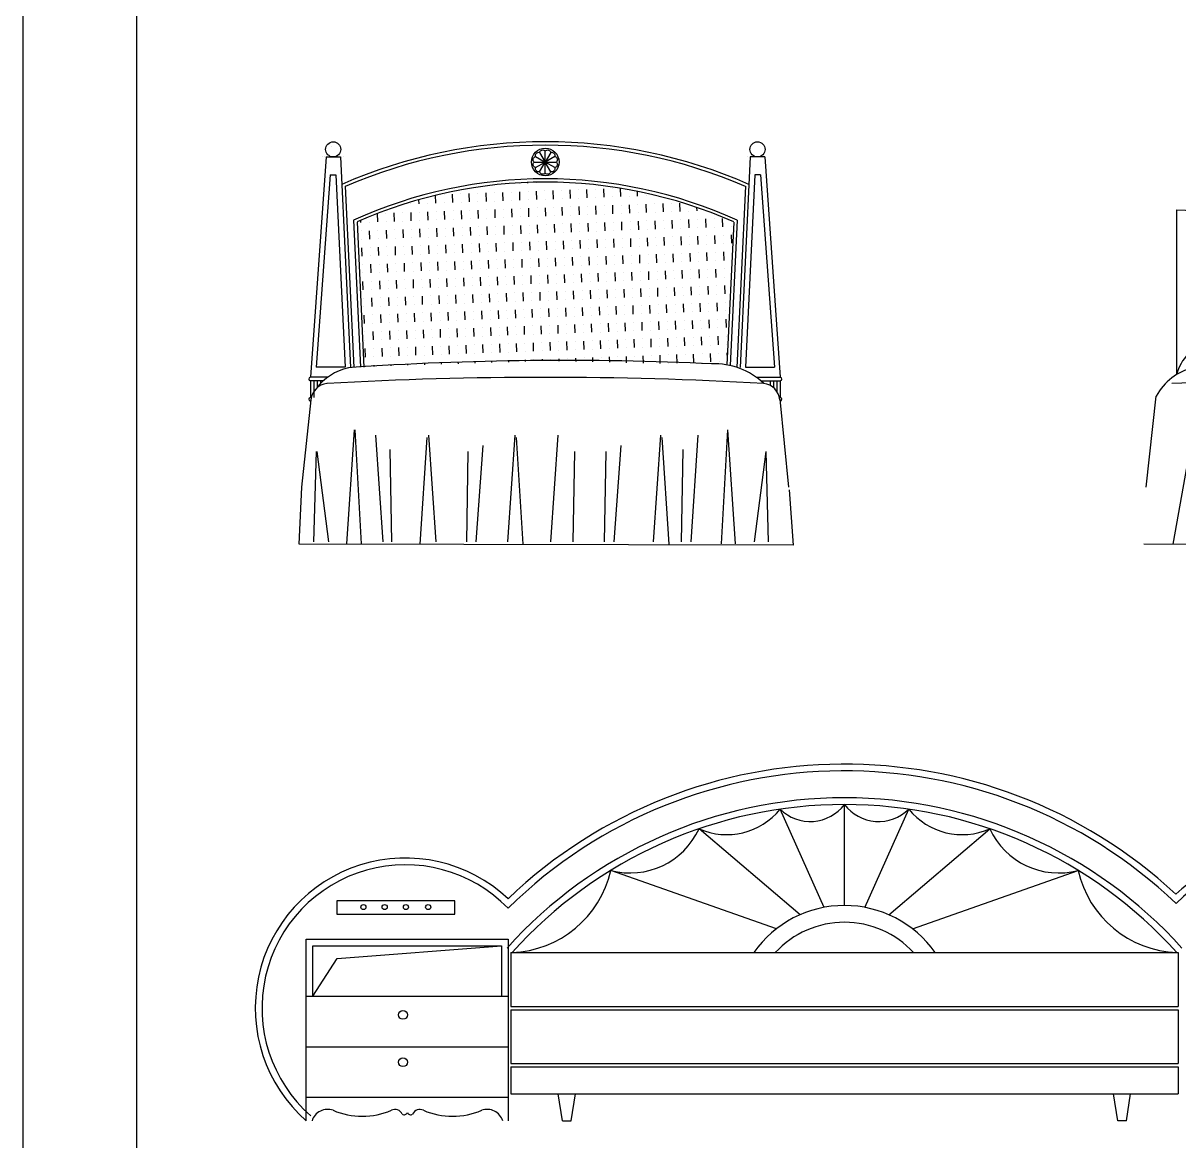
# Model space of a CAD drawing. Header units: inches. Extents: x 18.5 to 61, y 8.5 to 33.3.
# Drawn here: x 18.505 to 21.941, y 18.044 to 21.366 of the extents above; entities that cross this region are included whole.
import ezdxf

# ---------------------------------------------------------------- set-up
doc = ezdxf.new("R2010")
doc.units = ezdxf.units.IN
doc.header["$MEASUREMENT"] = 0
for name, color, linetype in [('02', 2, 'Continuous'), ('1', 1, 'Continuous'), ('4', 4, 'Continuous'), ('kadrbm', 4, 'Continuous')]:
    doc.layers.add(name, color=color, linetype=linetype)

# ---------------------------------------------------------------- blocks, each defined once
blk = doc.blocks.new('kadrbm')
at = {"layer": 'kadrbm', "color": 4}
blk.add_lwpolyline([(0, 0), (0, 24.7972), (21, 24.7972), (21, 0), (0, 0)], close=True, dxfattribs=at)
blk.add_lwpolyline([(20.6631, 0.3257), (20.6631, 24.4603), (0.3369, 24.4603), (0.3369, 0.3257), (20.6631, 0.3257)], dxfattribs=at)

msp = doc.modelspace()

# ---------------------------------------------------------------- linework, layer by layer
at = {"layer": '02'}
for p, q in [((19.4622, 20.8814), (19.4879, 20.343)), ((20.6521, 20.8814), (20.6265, 20.343)), ((19.487, 20.781), (19.5079, 20.3438)), ((20.6273, 20.781), (20.6067, 20.3486)), ((19.3687, 20.3037), (19.3687, 20.2537)), ((19.3787, 20.3037), (19.3787, 20.2838)), ((19.3887, 20.3037), (19.3887, 20.2951)), ((20.7256, 20.3037), (20.7256, 20.2895)), ((20.7356, 20.3037), (20.7356, 20.2838)), ((20.7456, 20.3037), (20.7456, 20.2713)), ((19.3328, 19.9876), (19.3614, 20.2473)), ((20.7541, 20.2484), (20.7805, 19.9876)), ((21.8435, 19.9876), (21.8732, 20.258)), ((20.9464, 18.744), (20.9464, 19.044)), ((20.8861, 18.7384), (20.7553, 19.0302)), ((21.0067, 18.7384), (21.1375, 19.0302)), ((20.8143, 18.7164), (20.5142, 18.9718)), ((21.0785, 18.7164), (21.3786, 18.9718)), ((20.7444, 18.6749), (20.2516, 18.8481)), ((21.1484, 18.6749), (21.6412, 18.8481)), ((19.7879, 18.758), (19.4369, 18.758)), ((19.4369, 18.758), (19.4369, 18.718)), ((19.7879, 18.718), (19.7879, 18.758)), ((19.4369, 18.718), (19.7879, 18.718)), ((19.3464, 18.644), (19.9464, 18.644)), ((19.3464, 18.104), (19.3464, 18.644)), ((19.3664, 18.624), (19.9264, 18.624)), ((19.3664, 18.474), (19.3664, 18.624)), ((19.438, 18.5863), (19.9264, 18.624)), ((19.9264, 18.624), (19.9264, 18.474)), ((19.9464, 18.644), (19.9464, 18.104)), ((19.9541, 18.604), (19.9541, 18.444)), ((19.9541, 18.604), (21.9386, 18.604)), ((21.9386, 18.604), (21.9386, 18.444)), ((19.3664, 18.474), (19.438, 18.5863)), ((19.3464, 18.474), (19.9464, 18.474)), ((19.9541, 18.444), (21.9386, 18.444)), ((19.9541, 18.434), (19.9541, 18.274)), ((19.9541, 18.434), (21.9386, 18.434)), ((21.9386, 18.434), (21.9386, 18.274)), ((19.3464, 18.324), (19.9464, 18.324)), ((19.9541, 18.274), (21.9386, 18.274)), ((19.9541, 18.264), (19.9541, 18.184)), ((19.9541, 18.264), (21.9386, 18.264)), ((21.9386, 18.264), (21.9386, 18.184)), ((19.9541, 18.184), (21.9386, 18.184)), ((20.1079, 18.104), (20.0956, 18.184)), ((20.1341, 18.104), (20.1464, 18.184)), ((21.7587, 18.104), (21.7464, 18.184)), ((21.7849, 18.104), (21.7972, 18.184)), ((19.3464, 18.174), (19.9464, 18.174)), ((20.1079, 18.104), (20.1341, 18.104)), ((21.7849, 18.104), (21.7587, 18.104))]:
    msp.add_line(p, q, dxfattribs=at)
for points in [[(23.869, 20.2473), (23.9048, 19.8145), (21.8363, 19.8181)], [(19.3256, 19.8181), (19.3328, 19.9876)], [(20.7817, 19.9792), (20.7942, 19.8145), (19.3256, 19.8181)]]:
    msp.add_lwpolyline(points, dxfattribs=at)
for centre, radius in [((19.5163, 18.7393), 0.00762), ((19.5795, 18.7393), 0.00762), ((19.6427, 18.7393), 0.00762), ((19.709, 18.7393), 0.00762), ((19.6339, 18.4187), 0.0131), ((19.6339, 18.278), 0.0131)]:
    msp.add_circle(centre, radius, dxfattribs=at)
for centre, radius, start, end in [((20.0572, 19.4962), 1.5075, 66.7548, 113.2452), ((20.0572, 19.5176), 1.3861, 65.7116, 114.2884), ((20.0577, 8.6937), 11.6198, 86.7975, 93.2025), ((22.8705, -4.6074), 24.9209, 87.81244, 92.18756), ((19.4138, 20.2419), 0.0538, 96.7503, 174.2858), ((20.7006, 20.2419), 0.0538, 5.7142, 83.2497), ((20.9464, 17.714), 1.43, 46.4234, 134.378), ((20.9464, 17.714), 1.45, 47.1889, 133.6028), ((20.9464, 17.714), 1.35, 42.0033, 137.9967), ((20.9464, 17.714), 1.33, 42.0033, 137.9967), ((20.8448, 19.1214), 0.1278, 225.5655, 322.6952), ((21.048, 19.1214), 0.1278, 217.3048, 314.4345), ((20.5965, 19.1591), 0.2045, 246.2867, 320.9356), ((21.2963, 19.1591), 0.2045, 219.0644, 293.7133), ((20.3092, 19.0664), 0.2258, 255.2249, 335.2307), ((21.5836, 19.0664), 0.2258, 204.7693, 284.7751), ((22.252, 18.439), 0.466, 314.0322, 133.3932), ((19.6408, 18.439), 0.446, 46.7594, 228.6932), ((19.6408, 18.439), 0.426, 44.1986, 228.6932), ((22.252, 18.439), 0.446, 311.3068, 135.8113), ((19.9465, 18.9164), 0.3126, 272.1179, 347.3727), ((21.9463, 18.9164), 0.3126, 192.6273, 267.8821), ((20.9464, 18.414), 0.33, 35.1527, 144.8473), ((20.9464, 18.414), 0.28, 42.7321, 137.2679), ((19.41, 18.0892), 0.0488, 70.5439, 162.383), ((19.5129, 18.3396), 0.222, 247.0129, 292.9871), ((19.6098, 18.1127), 0.0248, 27.1607, 114.227), ((19.6379, 18.1319), 0.00993, 232.5756, 338.9972), ((19.6564, 18.1319), 0.00993, 201.0028, 307.4244), ((19.6845, 18.1127), 0.0248, 65.773, 152.8393), ((19.7813, 18.3396), 0.222, 247.0129, 292.9871), ((19.8843, 18.0892), 0.0488, 17.617, 109.4561)]:
    msp.add_arc(centre, radius, start, end, dxfattribs=at)
at = {"layer": '1'}
for p, q in [((20.0281, 20.9701), (20.0568, 20.9535)), ((20.0402, 20.9822), (20.0568, 20.9535)), ((20.0568, 20.9203), (20.0568, 20.9867)), ((20.0734, 20.9822), (20.0568, 20.9535)), ((20.0855, 20.9701), (20.0568, 20.9535)), ((20.0237, 20.9535), (20.09, 20.9535)), ((20.0281, 20.9369), (20.0568, 20.9535)), ((20.0402, 20.9248), (20.0568, 20.9535)), ((20.0734, 20.9248), (20.0568, 20.9535)), ((20.0855, 20.9369), (20.0568, 20.9535)), ((19.4348, 20.9157), (19.4619, 20.3437)), ((20.005, 20.8911), (20.0049, 20.8927)), ((20.03, 20.892), (20.03, 20.892)), ((20.0549, 20.8928), (20.0549, 20.8937)), ((20.6796, 20.9157), (20.6524, 20.3437)), ((19.756, 20.8574), (19.756, 20.8574)), ((19.7818, 20.8333), (19.781, 20.8582)), ((19.806, 20.8591), (19.806, 20.8591)), ((19.8318, 20.835), (19.8309, 20.86)), ((19.8559, 20.8609), (19.8559, 20.8609)), ((19.8818, 20.8367), (19.8809, 20.8617)), ((19.9059, 20.8626), (19.9059, 20.8626)), ((19.9318, 20.8385), (19.9309, 20.8635)), ((19.955, 20.8893), (19.955, 20.8899)), ((19.9559, 20.8643), (19.9559, 20.8643)), ((19.98, 20.8902), (19.98, 20.8902)), ((19.9817, 20.8402), (19.9809, 20.8652)), ((20.0058, 20.8661), (20.0058, 20.8661)), ((20.0317, 20.842), (20.0308, 20.867)), ((20.0558, 20.8678), (20.0558, 20.8678)), ((20.0817, 20.8437), (20.0808, 20.8687)), ((20.1058, 20.8696), (20.1058, 20.8696)), ((20.1316, 20.8455), (20.1308, 20.8705)), ((20.1557, 20.8713), (20.1557, 20.8713)), ((20.1816, 20.8472), (20.1807, 20.8722)), ((20.2057, 20.8731), (20.2057, 20.8731)), ((20.2316, 20.849), (20.2307, 20.8739)), ((20.2557, 20.8748), (20.2557, 20.8748)), ((20.2815, 20.8507), (20.2807, 20.8756)), ((20.3315, 20.8525), (20.331, 20.8663)), ((19.6569, 20.8289), (19.6569, 20.8289)), ((19.6819, 20.8298), (19.6815, 20.8417)), ((19.7069, 20.8306), (19.7069, 20.8306)), ((19.7319, 20.8315), (19.7311, 20.8547)), ((19.7569, 20.8324), (19.7569, 20.8324)), ((19.8068, 20.8341), (19.8068, 20.8341)), ((19.8568, 20.8359), (19.8568, 20.8359)), ((19.9068, 20.8376), (19.9068, 20.8376)), ((19.9567, 20.8394), (19.9567, 20.8394)), ((20.0067, 20.8411), (20.0067, 20.8411)), ((20.0567, 20.8429), (20.0567, 20.8429)), ((20.1067, 20.8446), (20.1067, 20.8446)), ((20.1566, 20.8463), (20.1566, 20.8463)), ((20.1825, 20.8222), (20.1825, 20.8222)), ((20.2066, 20.8481), (20.2066, 20.8481)), ((20.2083, 20.7981), (20.2075, 20.8231)), ((20.2324, 20.824), (20.2324, 20.824)), ((20.2566, 20.8498), (20.2566, 20.8498)), ((20.2583, 20.7999), (20.2574, 20.8249)), ((20.2824, 20.8257), (20.2824, 20.8257)), ((20.3065, 20.8516), (20.3065, 20.8516)), ((20.3083, 20.8016), (20.3074, 20.8266)), ((20.3324, 20.8275), (20.3324, 20.8275)), ((20.3565, 20.8533), (20.3565, 20.8533)), ((20.3582, 20.8034), (20.3574, 20.8283)), ((20.3815, 20.8542), (20.3814, 20.8552)), ((20.3824, 20.8292), (20.3824, 20.8292)), ((20.4082, 20.8051), (20.4073, 20.8301)), ((20.4323, 20.831), (20.4323, 20.831)), ((20.4582, 20.8068), (20.4573, 20.8318)), ((19.5587, 20.7754), (19.5579, 20.8004)), ((19.5828, 20.8013), (19.5828, 20.8013)), ((19.6087, 20.7772), (19.6078, 20.8022)), ((19.6328, 20.803), (19.6328, 20.803)), ((19.6587, 20.7789), (19.6578, 20.8039)), ((19.6828, 20.8048), (19.6828, 20.8048)), ((19.7086, 20.7807), (19.7078, 20.8057)), ((19.7328, 20.8065), (19.7328, 20.8065)), ((19.7586, 20.7824), (19.7577, 20.8074)), ((19.7827, 20.8083), (19.7827, 20.8083)), ((19.8086, 20.7842), (19.8077, 20.8091)), ((19.8327, 20.81), (19.8327, 20.81)), ((19.8585, 20.7859), (19.8577, 20.8109)), ((19.8827, 20.8118), (19.8827, 20.8118)), ((19.9085, 20.7877), (19.9076, 20.8126)), ((19.9326, 20.8135), (19.9326, 20.8135)), ((19.9335, 20.7885), (19.9335, 20.7885)), ((19.9585, 20.7894), (19.9576, 20.8144)), ((19.9826, 20.8153), (19.9826, 20.8153)), ((19.9835, 20.7903), (19.9835, 20.7903)), ((20.0085, 20.7911), (20.0076, 20.8161)), ((20.0326, 20.817), (20.0326, 20.817)), ((20.0334, 20.792), (20.0334, 20.792)), ((20.0584, 20.7929), (20.0576, 20.8179)), ((20.0825, 20.8187), (20.0825, 20.8187)), ((20.0834, 20.7938), (20.0834, 20.7938)), ((20.1084, 20.7946), (20.1075, 20.8196)), ((20.1325, 20.8205), (20.1325, 20.8205)), ((20.1334, 20.7955), (20.1334, 20.7955)), ((20.1584, 20.7964), (20.1575, 20.8214)), ((20.1834, 20.7972), (20.1834, 20.7972)), ((20.2333, 20.799), (20.2333, 20.799)), ((20.2833, 20.8007), (20.2833, 20.8007)), ((20.3333, 20.8025), (20.3333, 20.8025)), ((20.3832, 20.8042), (20.3832, 20.8042)), ((20.4332, 20.806), (20.4332, 20.806)), ((20.4832, 20.8077), (20.4832, 20.8077)), ((20.5082, 20.8086), (20.5078, 20.8182)), ((19.5088, 20.7737), (19.5085, 20.7802)), ((19.5337, 20.7746), (19.5337, 20.7746)), ((19.5837, 20.7763), (19.5837, 20.7763)), ((19.6337, 20.7781), (19.6337, 20.7781)), ((19.6595, 20.7539), (19.6595, 20.7539)), ((19.6837, 20.7798), (19.6837, 20.7798)), ((19.6854, 20.7298), (19.6845, 20.7548)), ((19.7095, 20.7557), (19.7095, 20.7557)), ((19.7336, 20.7815), (19.7336, 20.7815)), ((19.7354, 20.7316), (19.7345, 20.7566)), ((19.7595, 20.7574), (19.7595, 20.7574)), ((19.7836, 20.7833), (19.7836, 20.7833)), ((19.7853, 20.7333), (19.7845, 20.7583)), ((19.8095, 20.7592), (19.8095, 20.7592)), ((19.8336, 20.785), (19.8336, 20.785)), ((19.8353, 20.7351), (19.8344, 20.76)), ((19.8594, 20.7609), (19.8594, 20.7609)), ((19.8835, 20.7868), (19.8835, 20.7868)), ((19.8853, 20.7368), (19.8844, 20.7618)), ((19.9094, 20.7627), (19.9094, 20.7627)), ((19.9352, 20.7386), (19.9344, 20.7635)), ((19.9594, 20.7644), (19.9594, 20.7644)), ((19.9852, 20.7403), (19.9843, 20.7653)), ((20.0093, 20.7662), (20.0093, 20.7662)), ((20.0352, 20.742), (20.0343, 20.767)), ((20.0593, 20.7679), (20.0593, 20.7679)), ((20.0852, 20.7438), (20.0843, 20.7688)), ((20.1093, 20.7696), (20.1093, 20.7696)), ((20.1351, 20.7455), (20.1343, 20.7705)), ((20.1592, 20.7714), (20.1592, 20.7714)), ((20.1851, 20.7473), (20.1842, 20.7723)), ((20.2092, 20.7731), (20.2092, 20.7731)), ((20.2351, 20.749), (20.2342, 20.774)), ((20.2592, 20.7749), (20.2592, 20.7749)), ((20.285, 20.7508), (20.2842, 20.7758)), ((20.3091, 20.7766), (20.3091, 20.7766)), ((20.335, 20.7525), (20.3341, 20.7775)), ((20.3591, 20.7784), (20.3591, 20.7784)), ((20.36, 20.7534), (20.36, 20.7534)), ((20.385, 20.7543), (20.3841, 20.7792)), ((20.4091, 20.7801), (20.4091, 20.7801)), ((20.41, 20.7551), (20.41, 20.7551)), ((20.4349, 20.756), (20.4341, 20.781)), ((20.4591, 20.7819), (20.4591, 20.7819)), ((20.4599, 20.7569), (20.4599, 20.7569)), ((20.4849, 20.7577), (20.484, 20.7827)), ((20.509, 20.7836), (20.509, 20.7836)), ((20.5099, 20.7586), (20.5099, 20.7586)), ((20.5349, 20.7595), (20.534, 20.7845)), ((20.559, 20.7854), (20.559, 20.7854)), ((20.5599, 20.7604), (20.5599, 20.7604)), ((20.5849, 20.7612), (20.584, 20.7862)), ((20.6098, 20.7621), (20.6098, 20.7621)), ((19.5096, 20.7487), (19.5096, 20.7487)), ((19.5105, 20.7237), (19.5105, 20.7237)), ((19.5355, 20.7246), (19.5346, 20.7496)), ((19.5596, 20.7505), (19.5596, 20.7505)), ((19.5605, 20.7255), (19.5605, 20.7255)), ((19.5855, 20.7263), (19.5846, 20.7513)), ((19.6096, 20.7522), (19.6096, 20.7522)), ((19.6104, 20.7272), (19.6104, 20.7272)), ((19.6354, 20.7281), (19.6346, 20.7531)), ((19.6604, 20.729), (19.6604, 20.729)), ((19.7104, 20.7307), (19.7104, 20.7307)), ((19.7604, 20.7324), (19.7604, 20.7324)), ((19.8103, 20.7342), (19.8103, 20.7342)), ((19.8603, 20.7359), (19.8603, 20.7359)), ((19.9103, 20.7377), (19.9103, 20.7377)), ((19.9602, 20.7394), (19.9602, 20.7394)), ((20.0102, 20.7412), (20.0102, 20.7412)), ((20.0602, 20.7429), (20.0602, 20.7429)), ((20.086, 20.7188), (20.086, 20.7188)), ((20.1101, 20.7447), (20.1101, 20.7447)), ((20.1119, 20.6947), (20.111, 20.7197)), ((20.136, 20.7205), (20.136, 20.7205)), ((20.1601, 20.7464), (20.1601, 20.7464)), ((20.1619, 20.6964), (20.161, 20.7214)), ((20.186, 20.7223), (20.186, 20.7223)), ((20.2101, 20.7482), (20.2101, 20.7482)), ((20.2118, 20.6982), (20.211, 20.7232)), ((20.2359, 20.724), (20.2359, 20.724)), ((20.26, 20.7499), (20.26, 20.7499)), ((20.2618, 20.6999), (20.2609, 20.7249)), ((20.2859, 20.7258), (20.2859, 20.7258)), ((20.31, 20.7516), (20.31, 20.7516)), ((20.3118, 20.7017), (20.3109, 20.7267)), ((20.3359, 20.7275), (20.3359, 20.7275)), ((20.3617, 20.7034), (20.3609, 20.7284)), ((20.3858, 20.7293), (20.3858, 20.7293)), ((20.4117, 20.7052), (20.4108, 20.7301)), ((20.4358, 20.731), (20.4358, 20.731)), ((20.4617, 20.7069), (20.4608, 20.7319)), ((20.4858, 20.7328), (20.4858, 20.7328)), ((20.5116, 20.7087), (20.5108, 20.7336)), ((20.5358, 20.7345), (20.5358, 20.7345)), ((20.5616, 20.7104), (20.5607, 20.7354)), ((20.5857, 20.7363), (20.5857, 20.7363)), ((20.6116, 20.7121), (20.6107, 20.7371)), ((19.5123, 20.6738), (19.5114, 20.6987)), ((19.5364, 20.6996), (19.5364, 20.6996)), ((19.5622, 20.6755), (19.5613, 20.7005)), ((19.5863, 20.7014), (19.5863, 20.7014)), ((19.6122, 20.6772), (19.6113, 20.7022)), ((19.6363, 20.7031), (19.6363, 20.7031)), ((19.6622, 20.679), (19.6613, 20.704)), ((19.6863, 20.7048), (19.6863, 20.7048)), ((19.7121, 20.6807), (19.7113, 20.7057)), ((19.7362, 20.7066), (19.7362, 20.7066)), ((19.7621, 20.6825), (19.7612, 20.7075)), ((19.7862, 20.7083), (19.7862, 20.7083)), ((19.8121, 20.6842), (19.8112, 20.7092)), ((19.8362, 20.7101), (19.8362, 20.7101)), ((19.8371, 20.6851), (19.8371, 20.6851)), ((19.862, 20.686), (19.8612, 20.711)), ((19.8862, 20.7118), (19.8862, 20.7118)), ((19.887, 20.6868), (19.887, 20.6868)), ((19.912, 20.6877), (19.9111, 20.7127)), ((19.9361, 20.7136), (19.9361, 20.7136)), ((19.937, 20.6886), (19.937, 20.6886)), ((19.962, 20.6895), (19.9611, 20.7144)), ((19.9861, 20.7153), (19.9861, 20.7153)), ((19.987, 20.6903), (19.987, 20.6903)), ((20.0119, 20.6912), (20.0111, 20.7162)), ((20.0361, 20.7171), (20.0361, 20.7171)), ((20.0369, 20.6921), (20.0369, 20.6921)), ((20.0619, 20.6929), (20.061, 20.7179)), ((20.0869, 20.6938), (20.0869, 20.6938)), ((20.1369, 20.6956), (20.1369, 20.6956)), ((20.1868, 20.6973), (20.1868, 20.6973)), ((20.2368, 20.6991), (20.2368, 20.6991)), ((20.2868, 20.7008), (20.2868, 20.7008)), ((20.3367, 20.7025), (20.3367, 20.7025)), ((20.3867, 20.7043), (20.3867, 20.7043)), ((20.4367, 20.706), (20.4367, 20.706)), ((20.4867, 20.7078), (20.4867, 20.7078)), ((20.5366, 20.7095), (20.5366, 20.7095)), ((20.5384, 20.6596), (20.5375, 20.6845)), ((20.5625, 20.6854), (20.5625, 20.6854)), ((20.5866, 20.7113), (20.5866, 20.7113)), ((20.5883, 20.6613), (20.5875, 20.6863)), ((20.6125, 20.6872), (20.6125, 20.6872)), ((19.5372, 20.6746), (19.5372, 20.6746)), ((19.5631, 20.6505), (19.5631, 20.6505)), ((19.5872, 20.6764), (19.5872, 20.6764)), ((19.589, 20.6264), (19.5881, 20.6514)), ((19.6131, 20.6523), (19.6131, 20.6523)), ((19.6372, 20.6781), (19.6372, 20.6781)), ((19.6389, 20.6281), (19.638, 20.6531)), ((19.663, 20.654), (19.663, 20.654)), ((19.6871, 20.6799), (19.6871, 20.6799)), ((19.6889, 20.6299), (19.688, 20.6549)), ((19.713, 20.6557), (19.713, 20.6557)), ((19.7371, 20.6816), (19.7371, 20.6816)), ((19.7389, 20.6316), (19.738, 20.6566)), ((19.763, 20.6575), (19.763, 20.6575)), ((19.7871, 20.6833), (19.7871, 20.6833)), ((19.7888, 20.6334), (19.788, 20.6584)), ((19.8129, 20.6592), (19.8129, 20.6592)), ((19.8388, 20.6351), (19.8379, 20.6601)), ((19.8629, 20.661), (19.8629, 20.661)), ((19.8888, 20.6369), (19.8879, 20.6619)), ((19.9129, 20.6627), (19.9129, 20.6627)), ((19.9387, 20.6386), (19.9379, 20.6636)), ((19.9628, 20.6645), (19.9628, 20.6645)), ((19.9887, 20.6404), (19.9878, 20.6653)), ((20.0128, 20.6662), (20.0128, 20.6662)), ((20.0387, 20.6421), (20.0378, 20.6671)), ((20.0628, 20.668), (20.0628, 20.668)), ((20.0886, 20.6438), (20.0878, 20.6688)), ((20.1128, 20.6697), (20.1128, 20.6697)), ((20.1386, 20.6456), (20.1377, 20.6706)), ((20.1627, 20.6715), (20.1627, 20.6715)), ((20.1886, 20.6473), (20.1877, 20.6723)), ((20.2127, 20.6732), (20.2127, 20.6732)), ((20.2386, 20.6491), (20.2377, 20.6741)), ((20.2627, 20.6749), (20.2627, 20.6749)), ((20.2885, 20.6508), (20.2877, 20.6758)), ((20.3126, 20.6767), (20.3126, 20.6767)), ((20.3135, 20.6517), (20.3135, 20.6517)), ((20.3385, 20.6526), (20.3376, 20.6776)), ((20.3626, 20.6784), (20.3626, 20.6784)), ((20.3635, 20.6534), (20.3635, 20.6534)), ((20.3885, 20.6543), (20.3876, 20.6793)), ((20.4126, 20.6802), (20.4126, 20.6802)), ((20.4134, 20.6552), (20.4134, 20.6552)), ((20.4384, 20.6561), (20.4376, 20.681)), ((20.4625, 20.6819), (20.4625, 20.6819)), ((20.4634, 20.6569), (20.4634, 20.6569)), ((20.4884, 20.6578), (20.4875, 20.6828)), ((20.5125, 20.6837), (20.5125, 20.6837)), ((20.5134, 20.6587), (20.5134, 20.6587)), ((20.5634, 20.6604), (20.5634, 20.6604)), ((19.5131, 20.6488), (19.5131, 20.6488)), ((19.514, 20.6238), (19.514, 20.6238)), ((19.539, 20.6247), (19.5381, 20.6496)), ((19.564, 20.6255), (19.564, 20.6255)), ((19.6139, 20.6273), (19.6139, 20.6273)), ((19.6639, 20.629), (19.6639, 20.629)), ((19.7139, 20.6308), (19.7139, 20.6308)), ((19.7638, 20.6325), (19.7638, 20.6325)), ((19.8138, 20.6343), (19.8138, 20.6343)), ((19.8638, 20.636), (19.8638, 20.636)), ((19.9138, 20.6377), (19.9138, 20.6377)), ((19.9637, 20.6395), (19.9637, 20.6395)), ((20.0137, 20.6412), (20.0137, 20.6412)), ((20.0154, 20.5913), (20.0146, 20.6162)), ((20.0395, 20.6171), (20.0395, 20.6171)), ((20.0637, 20.643), (20.0637, 20.643)), ((20.0654, 20.593), (20.0645, 20.618)), ((20.0895, 20.6189), (20.0895, 20.6189)), ((20.1136, 20.6447), (20.1136, 20.6447)), ((20.1154, 20.5948), (20.1145, 20.6197)), ((20.1395, 20.6206), (20.1395, 20.6206)), ((20.1636, 20.6465), (20.1636, 20.6465)), ((20.1653, 20.5965), (20.1645, 20.6215)), ((20.1895, 20.6224), (20.1895, 20.6224)), ((20.2136, 20.6482), (20.2136, 20.6482)), ((20.2153, 20.5982), (20.2144, 20.6232)), ((20.2394, 20.6241), (20.2394, 20.6241)), ((20.2635, 20.65), (20.2635, 20.65)), ((20.2653, 20.6), (20.2644, 20.625)), ((20.2894, 20.6258), (20.2894, 20.6258)), ((20.3153, 20.6017), (20.3144, 20.6267)), ((20.3394, 20.6276), (20.3394, 20.6276)), ((20.3652, 20.6035), (20.3644, 20.6285)), ((20.3893, 20.6293), (20.3893, 20.6293)), ((20.4152, 20.6052), (20.4143, 20.6302)), ((20.4393, 20.6311), (20.4393, 20.6311)), ((20.4652, 20.607), (20.4643, 20.632)), ((20.4893, 20.6328), (20.4893, 20.6328)), ((20.5151, 20.6087), (20.5143, 20.6337)), ((20.5392, 20.6346), (20.5392, 20.6346)), ((20.5651, 20.6105), (20.5642, 20.6354)), ((20.5892, 20.6363), (20.5892, 20.6363)), ((19.5157, 20.5738), (19.5149, 20.5988)), ((19.5399, 20.5997), (19.5399, 20.5997)), ((19.5657, 20.5756), (19.5648, 20.6005)), ((19.5898, 20.6014), (19.5898, 20.6014)), ((19.6157, 20.5773), (19.6148, 20.6023)), ((19.6398, 20.6032), (19.6398, 20.6032)), ((19.6656, 20.579), (19.6648, 20.604)), ((19.6898, 20.6049), (19.6898, 20.6049)), ((19.7156, 20.5808), (19.7147, 20.6058)), ((19.7397, 20.6066), (19.7397, 20.6066)), ((19.7406, 20.5817), (19.7406, 20.5817)), ((19.7656, 20.5825), (19.7647, 20.6075)), ((19.7897, 20.6084), (19.7897, 20.6084)), ((19.7906, 20.5834), (19.7906, 20.5834)), ((19.8156, 20.5843), (19.8147, 20.6093)), ((19.8397, 20.6101), (19.8397, 20.6101)), ((19.8405, 20.5852), (19.8405, 20.5852)), ((19.8655, 20.586), (19.8647, 20.611)), ((19.8896, 20.6119), (19.8896, 20.6119)), ((19.8905, 20.5869), (19.8905, 20.5869)), ((19.9155, 20.5878), (19.9146, 20.6128)), ((19.9396, 20.6136), (19.9396, 20.6136)), ((19.9405, 20.5886), (19.9405, 20.5886)), ((19.9655, 20.5895), (19.9646, 20.6145)), ((19.9896, 20.6154), (19.9896, 20.6154)), ((19.9905, 20.5904), (19.9905, 20.5904)), ((20.0404, 20.5921), (20.0404, 20.5921)), ((20.0904, 20.5939), (20.0904, 20.5939)), ((20.1404, 20.5956), (20.1404, 20.5956)), ((20.1903, 20.5974), (20.1903, 20.5974)), ((20.2403, 20.5991), (20.2403, 20.5991)), ((20.2903, 20.6009), (20.2903, 20.6009)), ((20.3402, 20.6026), (20.3402, 20.6026)), ((20.3902, 20.6043), (20.3902, 20.6043)), ((20.4402, 20.6061), (20.4402, 20.6061)), ((20.466, 20.582), (20.466, 20.582)), ((20.4901, 20.6078), (20.4901, 20.6078)), ((20.4919, 20.5579), (20.491, 20.5829)), ((20.516, 20.5837), (20.516, 20.5837)), ((20.5401, 20.6096), (20.5401, 20.6096)), ((20.5419, 20.5596), (20.541, 20.5846)), ((20.566, 20.5855), (20.566, 20.5855)), ((20.5901, 20.6113), (20.5901, 20.6113)), ((20.5918, 20.5614), (20.591, 20.5863)), ((19.5166, 20.5488), (19.5166, 20.5488)), ((19.5407, 20.5747), (19.5407, 20.5747)), ((19.5425, 20.5247), (19.5416, 20.5497)), ((19.5666, 20.5506), (19.5666, 20.5506)), ((19.5907, 20.5764), (19.5907, 20.5764)), ((19.5924, 20.5265), (19.5916, 20.5514)), ((19.6166, 20.5523), (19.6166, 20.5523)), ((19.6407, 20.5782), (19.6407, 20.5782)), ((19.6424, 20.5282), (19.6415, 20.5532)), ((19.6665, 20.5541), (19.6665, 20.5541)), ((19.6906, 20.5799), (19.6906, 20.5799)), ((19.6924, 20.53), (19.6915, 20.5549)), ((19.7165, 20.5558), (19.7165, 20.5558)), ((19.7423, 20.5317), (19.7415, 20.5567)), ((19.7665, 20.5576), (19.7665, 20.5576)), ((19.7923, 20.5334), (19.7914, 20.5584)), ((19.8164, 20.5593), (19.8164, 20.5593)), ((19.8423, 20.5352), (19.8414, 20.5602)), ((19.8664, 20.561), (19.8664, 20.561)), ((19.8923, 20.5369), (19.8914, 20.5619)), ((19.9164, 20.5628), (19.9164, 20.5628)), ((19.9422, 20.5387), (19.9414, 20.5637)), ((19.9663, 20.5645), (19.9663, 20.5645)), ((19.9922, 20.5404), (19.9913, 20.5654)), ((20.0163, 20.5663), (20.0163, 20.5663)), ((20.0422, 20.5422), (20.0413, 20.5672)), ((20.0663, 20.568), (20.0663, 20.568)), ((20.0921, 20.5439), (20.0913, 20.5689)), ((20.1162, 20.5698), (20.1162, 20.5698)), ((20.1421, 20.5457), (20.1412, 20.5706)), ((20.1662, 20.5715), (20.1662, 20.5715)), ((20.1921, 20.5474), (20.1912, 20.5724)), ((20.2162, 20.5733), (20.2162, 20.5733)), ((20.2171, 20.5483), (20.2171, 20.5483)), ((20.242, 20.5491), (20.2412, 20.5741)), ((20.2662, 20.575), (20.2662, 20.575)), ((20.267, 20.55), (20.267, 20.55)), ((20.292, 20.5509), (20.2911, 20.5759)), ((20.3161, 20.5767), (20.3161, 20.5767)), ((20.317, 20.5518), (20.317, 20.5518)), ((20.342, 20.5526), (20.3411, 20.5776)), ((20.3661, 20.5785), (20.3661, 20.5785)), ((20.367, 20.5535), (20.367, 20.5535)), ((20.392, 20.5544), (20.3911, 20.5794)), ((20.4161, 20.5802), (20.4161, 20.5802)), ((20.4169, 20.5553), (20.4169, 20.5553)), ((20.4419, 20.5561), (20.4411, 20.5811)), ((20.4669, 20.557), (20.4669, 20.557)), ((20.5169, 20.5587), (20.5169, 20.5587)), ((20.5668, 20.5605), (20.5668, 20.5605)), ((19.5175, 20.5238), (19.5175, 20.5238)), ((19.5675, 20.5256), (19.5675, 20.5256)), ((19.6174, 20.5273), (19.6174, 20.5273)), ((19.6674, 20.5291), (19.6674, 20.5291)), ((19.7174, 20.5308), (19.7174, 20.5308)), ((19.7673, 20.5326), (19.7673, 20.5326)), ((19.8173, 20.5343), (19.8173, 20.5343)), ((19.8673, 20.5361), (19.8673, 20.5361)), ((19.9172, 20.5378), (19.9172, 20.5378)), ((19.919, 20.4878), (19.9181, 20.5128)), ((19.9431, 20.5137), (19.9431, 20.5137)), ((19.9672, 20.5395), (19.9672, 20.5395)), ((19.969, 20.4896), (19.9681, 20.5146)), ((19.9931, 20.5154), (19.9931, 20.5154)), ((20.0172, 20.5413), (20.0172, 20.5413)), ((20.0189, 20.4913), (20.0181, 20.5163)), ((20.043, 20.5172), (20.043, 20.5172)), ((20.0672, 20.543), (20.0672, 20.543)), ((20.0689, 20.4931), (20.068, 20.5181)), ((20.093, 20.5189), (20.093, 20.5189)), ((20.1171, 20.5448), (20.1171, 20.5448)), ((20.1189, 20.4948), (20.118, 20.5198)), ((20.143, 20.5207), (20.143, 20.5207)), ((20.1671, 20.5465), (20.1671, 20.5465)), ((20.1688, 20.4966), (20.168, 20.5215)), ((20.1929, 20.5224), (20.1929, 20.5224)), ((20.2188, 20.4983), (20.2179, 20.5233)), ((20.2429, 20.5242), (20.2429, 20.5242)), ((20.2688, 20.5), (20.2679, 20.525)), ((20.2929, 20.5259), (20.2929, 20.5259)), ((20.3187, 20.5018), (20.3179, 20.5268)), ((20.3429, 20.5277), (20.3429, 20.5277)), ((20.3687, 20.5035), (20.3678, 20.5285)), ((20.3928, 20.5294), (20.3928, 20.5294)), ((20.4187, 20.5053), (20.4178, 20.5303)), ((20.4428, 20.5311), (20.4428, 20.5311)), ((20.4687, 20.507), (20.4678, 20.532)), ((20.4928, 20.5329), (20.4928, 20.5329)), ((20.5186, 20.5088), (20.5177, 20.5338)), ((20.5427, 20.5346), (20.5427, 20.5346)), ((20.5686, 20.5105), (20.5677, 20.5355)), ((20.5927, 20.5364), (20.5927, 20.5364)), ((19.5192, 20.4739), (19.5184, 20.4989)), ((19.5433, 20.4997), (19.5433, 20.4997)), ((19.5692, 20.4756), (19.5683, 20.5006)), ((19.5933, 20.5015), (19.5933, 20.5015)), ((19.6192, 20.4774), (19.6183, 20.5023)), ((19.6433, 20.5032), (19.6433, 20.5032)), ((19.6691, 20.4791), (19.6683, 20.5041)), ((19.6933, 20.505), (19.6933, 20.505)), ((19.6941, 20.48), (19.6941, 20.48)), ((19.7191, 20.4809), (19.7182, 20.5058)), ((19.7432, 20.5067), (19.7432, 20.5067)), ((19.7441, 20.4817), (19.7441, 20.4817)), ((19.7691, 20.4826), (19.7682, 20.5076)), ((19.7932, 20.5085), (19.7932, 20.5085)), ((19.7941, 20.4835), (19.7941, 20.4835)), ((19.819, 20.4843), (19.8182, 20.5093)), ((19.8432, 20.5102), (19.8432, 20.5102)), ((19.844, 20.4852), (19.844, 20.4852)), ((19.869, 20.4861), (19.8681, 20.5111)), ((19.8931, 20.5119), (19.8931, 20.5119)), ((19.894, 20.487), (19.894, 20.487)), ((19.944, 20.4887), (19.944, 20.4887)), ((19.9939, 20.4905), (19.9939, 20.4905)), ((20.0439, 20.4922), (20.0439, 20.4922)), ((20.0939, 20.4939), (20.0939, 20.4939)), ((20.1439, 20.4957), (20.1439, 20.4957)), ((20.1938, 20.4974), (20.1938, 20.4974)), ((20.2438, 20.4992), (20.2438, 20.4992)), ((20.2938, 20.5009), (20.2938, 20.5009)), ((20.3437, 20.5027), (20.3437, 20.5027)), ((20.3696, 20.4786), (20.3696, 20.4786)), ((20.3937, 20.5044), (20.3937, 20.5044)), ((20.3954, 20.4544), (20.3946, 20.4794)), ((20.4196, 20.4803), (20.4196, 20.4803)), ((20.4437, 20.5062), (20.4437, 20.5062)), ((20.4454, 20.4562), (20.4445, 20.4812)), ((20.4695, 20.482), (20.4695, 20.482)), ((20.4936, 20.5079), (20.4936, 20.5079)), ((20.4954, 20.4579), (20.4945, 20.4829)), ((20.5195, 20.4838), (20.5195, 20.4838)), ((20.5436, 20.5096), (20.5436, 20.5096)), ((20.5454, 20.4597), (20.5445, 20.4847)), ((20.5695, 20.4855), (20.5695, 20.4855)), ((20.5936, 20.5114), (20.5936, 20.5114)), ((20.5953, 20.4614), (20.5944, 20.4864)), ((19.5201, 20.4489), (19.5201, 20.4489)), ((19.5442, 20.4747), (19.5442, 20.4747)), ((19.546, 20.4248), (19.5451, 20.4498)), ((19.5701, 20.4506), (19.5701, 20.4506)), ((19.5942, 20.4765), (19.5942, 20.4765)), ((19.5959, 20.4265), (19.5951, 20.4515)), ((19.62, 20.4524), (19.62, 20.4524)), ((19.6442, 20.4782), (19.6442, 20.4782)), ((19.6459, 20.4283), (19.645, 20.4533)), ((19.67, 20.4541), (19.67, 20.4541)), ((19.6959, 20.43), (19.695, 20.455)), ((19.72, 20.4559), (19.72, 20.4559)), ((19.7458, 20.4318), (19.745, 20.4567)), ((19.77, 20.4576), (19.77, 20.4576)), ((19.7958, 20.4335), (19.7949, 20.4585)), ((19.8199, 20.4594), (19.8199, 20.4594)), ((19.8458, 20.4352), (19.8449, 20.4602)), ((19.8699, 20.4611), (19.8699, 20.4611)), ((19.8957, 20.437), (19.8949, 20.462)), ((19.9199, 20.4628), (19.9199, 20.4628)), ((19.9457, 20.4387), (19.9448, 20.4637)), ((19.9698, 20.4646), (19.9698, 20.4646)), ((19.9957, 20.4405), (19.9948, 20.4655)), ((20.0198, 20.4663), (20.0198, 20.4663)), ((20.0457, 20.4422), (20.0448, 20.4672)), ((20.0698, 20.4681), (20.0698, 20.4681)), ((20.0956, 20.444), (20.0948, 20.469)), ((20.1197, 20.4698), (20.1197, 20.4698)), ((20.1206, 20.4448), (20.1206, 20.4448)), ((20.1456, 20.4457), (20.1447, 20.4707)), ((20.1697, 20.4716), (20.1697, 20.4716)), ((20.1706, 20.4466), (20.1706, 20.4466)), ((20.1956, 20.4475), (20.1947, 20.4724)), ((20.2197, 20.4733), (20.2197, 20.4733)), ((20.2205, 20.4483), (20.2205, 20.4483)), ((20.2455, 20.4492), (20.2447, 20.4742)), ((20.2696, 20.4751), (20.2696, 20.4751)), ((20.2705, 20.4501), (20.2705, 20.4501)), ((20.2955, 20.451), (20.2946, 20.4759)), ((20.3196, 20.4768), (20.3196, 20.4768)), ((20.3205, 20.4518), (20.3205, 20.4518)), ((20.3455, 20.4527), (20.3446, 20.4777)), ((20.3705, 20.4536), (20.3705, 20.4536)), ((20.4204, 20.4553), (20.4204, 20.4553)), ((20.4704, 20.4571), (20.4704, 20.4571)), ((20.5204, 20.4588), (20.5204, 20.4588)), ((20.5703, 20.4605), (20.5703, 20.4605)), ((19.521, 20.4239), (19.521, 20.4239)), ((19.5709, 20.4256), (19.5709, 20.4256)), ((19.6209, 20.4274), (19.6209, 20.4274)), ((19.6709, 20.4291), (19.6709, 20.4291)), ((19.7209, 20.4309), (19.7209, 20.4309)), ((19.7708, 20.4326), (19.7708, 20.4326)), ((19.8208, 20.4344), (19.8208, 20.4344)), ((19.8467, 20.4103), (19.8467, 20.4103)), ((19.8708, 20.4361), (19.8708, 20.4361)), ((19.8725, 20.3861), (19.8716, 20.4111)), ((19.8966, 20.412), (19.8966, 20.412)), ((19.9207, 20.4379), (19.9207, 20.4379)), ((19.9225, 20.3879), (19.9216, 20.4129)), ((19.9466, 20.4138), (19.9466, 20.4138)), ((19.9707, 20.4396), (19.9707, 20.4396)), ((19.9724, 20.3896), (19.9716, 20.4146)), ((19.9966, 20.4155), (19.9966, 20.4155)), ((20.0207, 20.4414), (20.0207, 20.4414)), ((20.0224, 20.3914), (20.0215, 20.4164)), ((20.0465, 20.4172), (20.0465, 20.4172)), ((20.0706, 20.4431), (20.0706, 20.4431)), ((20.0724, 20.3931), (20.0715, 20.4181)), ((20.0965, 20.419), (20.0965, 20.419)), ((20.1224, 20.3949), (20.1215, 20.4199)), ((20.1465, 20.4207), (20.1465, 20.4207)), ((20.1723, 20.3966), (20.1715, 20.4216)), ((20.1964, 20.4225), (20.1964, 20.4225)), ((20.2223, 20.3984), (20.2214, 20.4233)), ((20.2464, 20.4242), (20.2464, 20.4242)), ((20.2723, 20.4001), (20.2714, 20.4251)), ((20.2964, 20.426), (20.2964, 20.426)), ((20.3222, 20.4019), (20.3214, 20.4268)), ((20.3463, 20.4277), (20.3463, 20.4277)), ((20.3722, 20.4036), (20.3713, 20.4286)), ((20.3963, 20.4295), (20.3963, 20.4295)), ((20.4222, 20.4053), (20.4213, 20.4303)), ((20.4463, 20.4312), (20.4463, 20.4312)), ((20.4721, 20.4071), (20.4713, 20.4321)), ((20.4963, 20.4329), (20.4963, 20.4329)), ((20.5221, 20.4088), (20.5212, 20.4338)), ((20.5462, 20.4347), (20.5462, 20.4347)), ((20.5471, 20.4097), (20.5471, 20.4097)), ((20.5721, 20.4106), (20.5712, 20.4356)), ((20.5962, 20.4364), (20.5962, 20.4364)), ((20.5971, 20.4115), (20.5971, 20.4115)), ((19.5227, 20.3739), (19.5218, 20.3989)), ((19.5468, 20.3998), (19.5468, 20.3998)), ((19.5727, 20.3757), (19.5718, 20.4007)), ((19.5968, 20.4015), (19.5968, 20.4015)), ((19.5977, 20.3766), (19.5977, 20.3766)), ((19.6227, 20.3774), (19.6218, 20.4024)), ((19.6468, 20.4033), (19.6468, 20.4033)), ((19.6476, 20.3783), (19.6476, 20.3783)), ((19.6726, 20.3792), (19.6718, 20.4042)), ((19.6967, 20.405), (19.6967, 20.405)), ((19.6976, 20.38), (19.6976, 20.38)), ((19.7226, 20.3809), (19.7217, 20.4059)), ((19.7467, 20.4068), (19.7467, 20.4068)), ((19.7476, 20.3818), (19.7476, 20.3818)), ((19.7726, 20.3827), (19.7717, 20.4076)), ((19.7967, 20.4085), (19.7967, 20.4085)), ((19.7976, 20.3835), (19.7976, 20.3835)), ((19.8225, 20.3844), (19.8217, 20.4094)), ((19.8475, 20.3853), (19.8475, 20.3853)), ((19.8975, 20.387), (19.8975, 20.387)), ((19.9475, 20.3888), (19.9475, 20.3888)), ((19.9974, 20.3905), (19.9974, 20.3905)), ((20.0474, 20.3923), (20.0474, 20.3923)), ((20.0974, 20.394), (20.0974, 20.394)), ((20.1473, 20.3957), (20.1473, 20.3957)), ((20.1973, 20.3975), (20.1973, 20.3975)), ((20.2473, 20.3992), (20.2473, 20.3992)), ((20.2972, 20.401), (20.2972, 20.401)), ((20.2988, 20.3571), (20.2981, 20.376)), ((20.3231, 20.3769), (20.3231, 20.3769)), ((20.3472, 20.4027), (20.3472, 20.4027)), ((20.3488, 20.356), (20.3481, 20.3777)), ((20.3731, 20.3786), (20.3731, 20.3786)), ((20.3972, 20.4045), (20.3972, 20.4045)), ((20.3989, 20.3549), (20.3981, 20.3795)), ((20.423, 20.3804), (20.423, 20.3804)), ((20.4472, 20.4062), (20.4472, 20.4062)), ((20.4489, 20.3562), (20.448, 20.3812)), ((20.473, 20.3821), (20.473, 20.3821)), ((20.4971, 20.408), (20.4971, 20.408)), ((20.4989, 20.358), (20.498, 20.383)), ((20.523, 20.3838), (20.523, 20.3838)), ((20.5488, 20.3597), (20.548, 20.3847)), ((20.573, 20.3856), (20.573, 20.3856)), ((20.5982, 20.3793), (20.5979, 20.3865)), ((19.4619, 20.3437), (19.3757, 20.3437)), ((19.5236, 20.3489), (19.5236, 20.3489)), ((19.5477, 20.3748), (19.5477, 20.3748)), ((19.5487, 20.3462), (19.5486, 20.3498)), ((19.5736, 20.3507), (19.5736, 20.3507)), ((19.5987, 20.3478), (19.5985, 20.3516)), ((19.6235, 20.3524), (19.6235, 20.3524)), ((19.6487, 20.3495), (19.6485, 20.3533)), ((19.6735, 20.3542), (19.6735, 20.3542)), ((19.6986, 20.3511), (19.6985, 20.3551)), ((19.7235, 20.3559), (19.7235, 20.3559)), ((19.7486, 20.3527), (19.7485, 20.3568)), ((19.7734, 20.3577), (19.7734, 20.3577)), ((19.7986, 20.3543), (19.7984, 20.3585)), ((19.8234, 20.3594), (19.8234, 20.3594)), ((19.8485, 20.3559), (19.8484, 20.3603)), ((19.8734, 20.3612), (19.8734, 20.3612)), ((19.8985, 20.3575), (19.8984, 20.362)), ((19.9233, 20.3629), (19.9233, 20.3629)), ((19.9485, 20.3591), (19.9483, 20.3638)), ((19.9733, 20.3647), (19.9733, 20.3647)), ((19.9985, 20.3608), (19.9983, 20.3655)), ((20.0233, 20.3664), (20.0233, 20.3664)), ((20.0484, 20.3624), (20.0483, 20.3673)), ((20.0733, 20.3681), (20.0733, 20.3681)), ((20.0985, 20.3616), (20.0982, 20.369)), ((20.1232, 20.3699), (20.1232, 20.3699)), ((20.1486, 20.3605), (20.1482, 20.3708)), ((20.1732, 20.3716), (20.1732, 20.3716)), ((20.1986, 20.3594), (20.1982, 20.3725)), ((20.2232, 20.3734), (20.2232, 20.3734)), ((20.2487, 20.3583), (20.2482, 20.3743)), ((20.2731, 20.3751), (20.2731, 20.3751)), ((20.4239, 20.3554), (20.4239, 20.3554)), ((20.4739, 20.3571), (20.4739, 20.3571)), ((20.5239, 20.3589), (20.5239, 20.3589)), ((20.5738, 20.3606), (20.5738, 20.3606)), ((20.6524, 20.3437), (20.7387, 20.3437)), ((19.41, 20.3137), (19.3587, 20.3137)), ((20.6846, 20.3137), (20.7556, 20.3137)), ((19.3977, 20.3037), (19.3587, 20.3037)), ((20.6975, 20.3037), (20.7556, 20.3037)), ((19.4674, 19.8186), (19.49, 20.1572)), ((19.4912, 20.1572), (19.5101, 19.8186)), ((19.5526, 20.1419), (19.5741, 19.8247)), ((19.6851, 19.8181), (19.7054, 20.1353)), ((19.7103, 20.1419), (19.7318, 19.8247)), ((19.9663, 20.1419), (19.9447, 19.8247)), ((19.9914, 19.8181), (19.9712, 20.1353)), ((20.094, 20.1419), (20.0725, 19.8247)), ((20.3998, 20.1419), (20.3782, 19.8247)), ((20.4249, 19.8181), (20.4046, 20.1353)), ((20.5108, 20.1419), (20.4892, 19.8247)), ((20.5988, 20.1572), (20.58, 19.8186)), ((20.6226, 19.8186), (20.6, 20.1572)), ((19.8718, 20.1114), (19.8503, 19.8247)), ((20.2818, 20.1114), (20.2603, 19.8247)), ((19.3694, 19.8247), (19.3767, 20.0931)), ((19.3779, 20.0931), (19.4122, 19.8247)), ((19.6011, 19.8247), (19.5962, 20.0992)), ((19.8233, 19.8247), (19.8282, 20.0931)), ((20.1398, 19.8247), (20.1447, 20.0931)), ((20.2333, 19.8247), (20.2382, 20.0931)), ((20.4622, 19.8247), (20.4672, 20.0992)), ((20.7122, 20.0931), (20.6778, 19.8247)), ((20.7206, 19.8247), (20.7133, 20.0931)), ((21.9643, 20.0507), (21.9225, 19.8179))]:
    msp.add_line(p, q, dxfattribs=at)
for points in [[(20.0237, 20.9535, -0.57033), (20.0281, 20.9701, -11.042807)], [(20.0281, 20.9701, -0.57033), (20.0402, 20.9822, -11.042807)], [(20.0402, 20.9822, -0.57033), (20.0568, 20.9867, -11.042807)], [(20.0568, 20.9867, -0.57033), (20.0734, 20.9822, -11.042807)], [(20.0734, 20.9822, -0.57033), (20.0855, 20.9701, -11.042807)], [(20.0855, 20.9701, -0.57033), (20.09, 20.9535, -11.042807)], [(20.0281, 20.9369, -0.57033), (20.0237, 20.9535, -11.042807)], [(20.0402, 20.9248, -0.57033), (20.0281, 20.9369, -11.042807)], [(20.0855, 20.9369, -0.57033), (20.0734, 20.9248, -11.042807)], [(20.09, 20.9535, -0.57033), (20.0855, 20.9369, -11.042807)], [(20.0568, 20.9203, -0.57033), (20.0402, 20.9248, -11.042807)], [(20.0734, 20.9248, -0.57033), (20.0568, 20.9203, -11.042807)]]:
    msp.add_lwpolyline(points, format="xyb", dxfattribs=at)
msp.add_circle((20.0568, 20.9535), 0.0411, dxfattribs=at)
for centre, radius, start, end in [((19.4206, 20.9987), 0.00016, 90, 180), ((19.4346, 20.9157), 0.00016, 2.0454, 90), ((20.6797, 20.9157), 0.00016, 90, 177.9546), ((22.0507, 20.2967), 0.1189, 99.9828, 167.5568)]:
    msp.add_arc(centre, radius, start, end, dxfattribs=at)
at = {"layer": '4'}
for p, q in [((19.4052, 20.9687), (19.3587, 20.3137)), ((19.4052, 20.9687), (19.448, 20.9687)), ((19.448, 20.9687), (19.4779, 20.3425)), ((20.6663, 20.9687), (20.6365, 20.3425)), ((20.7092, 20.9687), (20.6663, 20.9687)), ((20.7092, 20.9687), (20.7556, 20.3137)), ((19.4177, 20.9157), (19.3755, 20.3439)), ((19.4178, 20.9158), (19.4346, 20.9158)), ((20.6965, 20.9158), (20.6797, 20.9158)), ((20.6967, 20.9157), (20.7388, 20.3439)), ((21.9346, 20.3223), (21.9346, 20.812)), ((19.4973, 20.7753), (19.5178, 20.3442)), ((20.6171, 20.7753), (20.5968, 20.3506)), ((19.3587, 20.3037), (19.3587, 20.2537)), ((20.7556, 20.3037), (20.7556, 20.2537))]:
    msp.add_line(p, q, dxfattribs=at)
msp.add_lwpolyline([(21.9346, 20.812, 0.133879), (22.3285, 20.8859, -0.087941), (22.7179, 20.9825, 0.097034)], format="xyb", dxfattribs=at)
for centre in [(19.4266, 20.9912), (20.6877, 20.9912)]:
    msp.add_circle(centre, 0.0225, dxfattribs=at)
for centre, radius, start, end in [((20.0572, 19.5027), 1.5111, 66.3877, 113.6123), ((19.395, 20.9686), 0.00016, 90, 180), ((19.4014, 20.9686), 0.00016, 90, 177.9546), ((19.4461, 20.9686), 0.00016, 2.0454, 90), ((19.4574, 20.9686), 0.00016, 0, 90), ((20.6569, 20.9686), 0.00016, 90, 180), ((20.6683, 20.9686), 0.00016, 90, 177.9546), ((19.4178, 20.9157), 0.00016, 90, 177.9546), ((20.0572, 19.511), 1.3828, 66.1153, 113.8847), ((20.6965, 20.9157), 0.00016, 2.0454, 90), ((19.5109, 20.1769), 0.17, 103.3664, 142.8162), ((19.3757, 20.3439), 0.00016, 177.9546, 270), ((20.112, 10.8871), 9.4768, 87.31599, 93.87503), ((20.5602, 20.1403), 0.2134, 46.5964, 92.3277), ((20.7387, 20.3439), 0.00016, 270, 2.0454), ((22.0226, 20.1769), 0.17, 103.3664, 151.5123), ((19.3591, 20.3087), 0.00502, 94.4713, 265.5287), ((20.7552, 20.3087), 0.00502, 274.4713, 85.5287), ((19.3592, 20.2487), 0.00502, 95.0348, 264.9652), ((20.7552, 20.2487), 0.00502, 275.0348, 84.9652)]:
    msp.add_arc(centre, radius, start, end, dxfattribs=at)

# ---------------------------------------------------------------- block references
at = {"layer": 'kadrbm'}
msp.add_blockref('kadrbm', (18.5047, 8.4798), dxfattribs=at)

doc.saveas('drawing.dxf')
